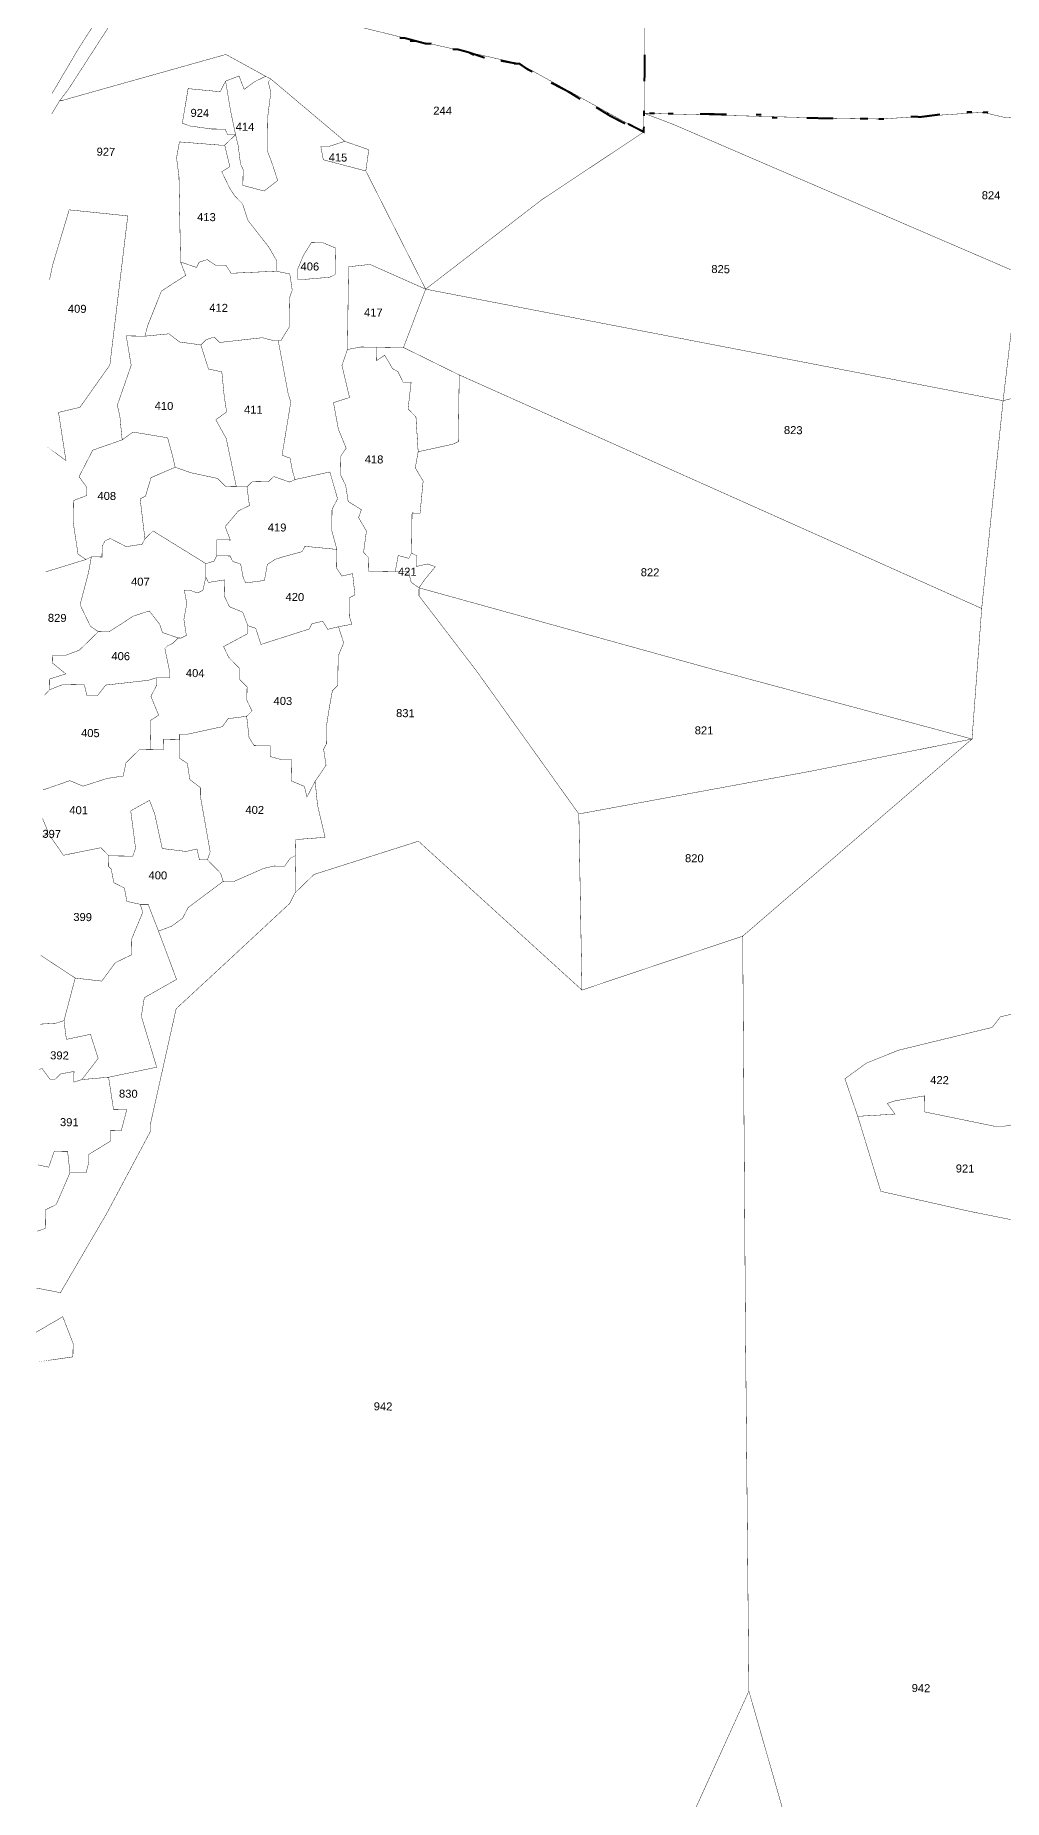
# Model space of a CAD drawing. Header units: metres. Extents: x 259278 to 277237, y 2171369 to 2185379.
# Drawn here: x 264162 to 265601, y 2175502 to 2178125 of the extents above; entities that cross this region are included whole.
import ezdxf

# ---------------------------------------------------------------- set-up
doc = ezdxf.new("R2010")
doc.units = ezdxf.units.M
doc.header["$MEASUREMENT"] = 0
for name, color, linetype in [('SURVEY NO.', 7, 'Continuous'), ('SURVEY PLOT BOUNDARY', 35, 'Continuous'), ('VILLAGE BOUNDARY', 212, 'Continuous')]:
    doc.layers.add(name, color=color, linetype=linetype)
doc.styles.add('PDF Arial', font='arial.ttf')

msp = doc.modelspace()

# ---------------------------------------------------------------- linework, layer by layer
at = {"layer": 'SURVEY PLOT BOUNDARY', "lineweight": 18, "const_width": 0.595}
for points in [[(265066.4, 2178009.6), (265066.1, 2177981.8), (265042.5, 2177994), (264881.1, 2178083.4), (264711.1, 2178121.3), (264643.9, 2178138), (264568.8, 2178158.8), (264549, 2178163), (264590.9, 2178333), (264714.8, 2178406.7), (264726.7, 2178410.5), (264988.3, 2178399.2), (265063.6, 2178398.2), (265066.2, 2178295.1), (265066.8, 2178033.4)], [(264395.1, 2178212.6), (264549, 2178163), (264568.8, 2178158.8), (264643.9, 2178138), (264711.1, 2178121.3), (264881.1, 2178083.4), (265042.5, 2177994), (265066.1, 2177981.8), (264914.1, 2177880.7), (264741.9, 2177748.1), (264653, 2177923.8), (264657.4, 2177955.4), (264621.8, 2177967.8), (264512, 2178060.4), (264504.2, 2178064.5), (264445.1, 2178097), (264202.4, 2178028.8), (264198.4, 2178028.8), (264210.5, 2178044.5), (264319.7, 2178213.6)], [(264459.4, 2177977.8), (264447.5, 2177978), (264443.7, 2177986), (264423.8, 2177986.2), (264392.2, 2177990.6), (264380.3, 2177994.7), (264388.9, 2178046.2), (264436.5, 2178041.6), (264444.6, 2178057.3), (264451.9, 2178013.6)], [(264621.8, 2177967.8), (264598, 2177960.2), (264586.1, 2177960.3), (264589.8, 2177940.4), (264653, 2177923.8), (264741.9, 2177748.1), (264659.1, 2177784.9), (264627.3, 2177781.3), (264625.7, 2177658.4), (264617.5, 2177634.7), (264628.8, 2177587), (264604.9, 2177579.4), (264612.3, 2177539.6), (264623.8, 2177511.7), (264615.8, 2177499.9), (264615.4, 2177472.2), (264623.1, 2177456.2), (264626.8, 2177432.4), (264646.4, 2177420.2), (264642.3, 2177408.4), (264653.9, 2177388.4), (264649.6, 2177356.7), (264657.4, 2177348.7), (264657.1, 2177328.9), (264696.8, 2177328.4), (264716.6, 2177328.1), (264720.4, 2177312.2), (264732.1, 2177304.1), (264732, 2177292.2), (264817.8, 2177180.1), (264969.6, 2176967.9), (264974.2, 2176706.1), (264731.2, 2176927.4), (264575.9, 2176877.9), (264547.8, 2176850.5), (264548.4, 2176898.1), (264548.5, 2176906), (264548.9, 2176929.8), (264592.5, 2176933.2), (264581.2, 2176980.9), (264577.7, 2177016.6), (264593.9, 2177040.2), (264590.3, 2177064.1), (264594.3, 2177071.9), (264594.7, 2177099.7), (264599, 2177127.4), (264603.3, 2177151.1), (264611.3, 2177159), (264611.9, 2177202.6), (264620.1, 2177222.3), (264612.4, 2177246.2), (264632.3, 2177249.9), (264628.5, 2177261.8), (264628.9, 2177289.6), (264636.9, 2177293.4), (264633.3, 2177325.2), (264617.4, 2177321.5), (264609.6, 2177333.5), (264610, 2177361.2), (264602.4, 2177389.1), (264602.8, 2177420.8), (264611, 2177436.5), (264599.6, 2177476.3), (264547.9, 2177465.1), (264544.1, 2177477.1), (264540.4, 2177496.9), (264528.5, 2177501.1), (264541.5, 2177580.2), (264537.7, 2177592.2), (264522.8, 2177671.7), (264526.8, 2177671.6), (264538.9, 2177691.3), (264539.1, 2177707.1), (264539.5, 2177734.9), (264543.6, 2177746.7), (264540, 2177770.6), (264520.2, 2177774.8), (264520.4, 2177790.6), (264508.8, 2177810.6), (264477.6, 2177850.7), (264470, 2177874.6), (264458.2, 2177886.6), (264450.5, 2177898.6), (264438.9, 2177922.6), (264450.9, 2177930.3), (264443.3, 2177962.2), (264459.4, 2177977.8), (264463.2, 2177961.9), (264466.8, 2177934.1), (264470.6, 2177926.1), (264470.5, 2177914.2), (264470.3, 2177902.3), (264501.9, 2177894), (264522, 2177909.6), (264514.3, 2177933.5), (264506.7, 2177953.4), (264506.9, 2177973.2), (264507.3, 2178005), (264511.8, 2178040.6), (264508, 2178056.5), (264512, 2178060.4)], [(264512, 2178060.4), (264508, 2178056.5), (264511.8, 2178040.6), (264507.3, 2178005), (264506.9, 2177973.2), (264506.7, 2177953.4), (264514.3, 2177933.5), (264522, 2177909.6), (264501.9, 2177894), (264470.3, 2177902.3), (264470.5, 2177914.2), (264470.6, 2177926.1), (264466.8, 2177934.1), (264463.2, 2177961.9), (264459.4, 2177977.8), (264451.9, 2178013.6), (264444.6, 2178057.3), (264464.5, 2178065), (264472.2, 2178045.1), (264488.2, 2178056.8), (264504.2, 2178064.5)], [(265622.4, 2177772.3), (265600.1, 2177582.3), (264741.9, 2177748.1), (264914.1, 2177880.7), (265066.1, 2177981.8), (265066.4, 2178009.6), (265109.8, 2177993.1)], [(265792.1, 2178020), (265843.6, 2177710), (265854.7, 2177646.4), (265600.1, 2177582.3), (265622.4, 2177772.3), (265109.8, 2177993.1), (265066.4, 2178009.6), (265363.7, 2178001.7), (265419.2, 2178001), (265570, 2178011), (265605.6, 2178002.6)], [(264443.3, 2177962.2), (264450.9, 2177930.3), (264438.9, 2177922.6), (264450.5, 2177898.6), (264458.2, 2177886.6), (264470, 2177874.6), (264477.6, 2177850.7), (264508.8, 2177810.6), (264520.4, 2177790.6), (264520.2, 2177774.8), (264452.8, 2177771.7), (264445, 2177783.7), (264429.1, 2177783.9), (264417.3, 2177792), (264405.4, 2177788.2), (264401.3, 2177780.3), (264377.7, 2177788.5), (264375.3, 2177915.5), (264371.7, 2177943.3), (264376, 2177967), (264435.4, 2177962.3)], [(264653, 2177923.8), (264589.8, 2177940.4), (264586.1, 2177960.3), (264598, 2177960.2), (264621.8, 2177967.8), (264657.4, 2177955.4)], [(264179.8, 2177513.5), (264207.3, 2177493.3), (264196.3, 2177564.9), (264228.1, 2177572.4), (264272.6, 2177635.3), (264299.2, 2177857), (264212.1, 2177866), (264187.3, 2177783.1), (264183, 2177762.3), (264187.3, 2177783.1), (264212.1, 2177866), (264299.2, 2177857), (264272.6, 2177635.3), (264228.1, 2177572.4), (264196.3, 2177564.9), (264207.3, 2177493.3)], [(264599.4, 2177765.8), (264559.7, 2177762.4), (264551.8, 2177762.5), (264552, 2177778.3), (264560.2, 2177798.1), (264572.3, 2177817.7), (264588.2, 2177817.5), (264607.9, 2177809.3), (264607.6, 2177789.5), (264607.4, 2177769.7)], [(264599.4, 2177765.8), (264607.4, 2177769.7), (264607.6, 2177789.5), (264607.9, 2177809.3), (264588.2, 2177817.5), (264572.3, 2177817.7), (264560.2, 2177798.1), (264552, 2177778.3), (264551.8, 2177762.5), (264559.7, 2177762.4)], [(264520.2, 2177774.8), (264540, 2177770.6), (264543.6, 2177746.7), (264539.5, 2177734.9), (264539.1, 2177707.1), (264538.9, 2177691.3), (264526.8, 2177671.6), (264522.8, 2177671.7), (264514.9, 2177671.8), (264499.1, 2177675.9), (264435.6, 2177668.8), (264427.7, 2177676.9), (264415.8, 2177673), (264407.8, 2177665.2), (264376.1, 2177669.6), (264360.4, 2177681.7), (264324.7, 2177678.2), (264328.8, 2177694), (264349.3, 2177745.3), (264385.3, 2177768.6), (264377.7, 2177788.5), (264401.3, 2177780.3), (264405.4, 2177788.2), (264417.3, 2177792), (264429.1, 2177783.9), (264445, 2177783.7), (264452.8, 2177771.7)], [(264741.9, 2177748.1), (264709, 2177661.3), (264669.4, 2177661.8), (264645.6, 2177662.1), (264625.7, 2177658.4), (264627.3, 2177781.3), (264659.1, 2177784.9)], [(265568.3, 2177273.4), (264791.8, 2177620.6), (264709, 2177661.3), (264741.9, 2177748.1), (265600.1, 2177582.3)], [(264407.8, 2177665.2), (264419.2, 2177629.4), (264439, 2177625.2), (264442.5, 2177589.4), (264446.1, 2177565.6), (264430.1, 2177553.9), (264445.6, 2177525.9), (264460.5, 2177454.4), (264444.7, 2177454.6), (264432.9, 2177466.6), (264393.4, 2177475.1), (264369.7, 2177483.3), (264366, 2177499.2), (264358.4, 2177527.1), (264307, 2177535.7), (264290.9, 2177524), (264287.4, 2177559.7), (264283.7, 2177575.6), (264304.3, 2177634.8), (264296.9, 2177678.6), (264324.7, 2177678.2), (264360.4, 2177681.7), (264376.1, 2177669.6)], [(264522.8, 2177671.7), (264537.7, 2177592.2), (264541.5, 2177580.2), (264528.5, 2177501.1), (264540.4, 2177496.9), (264544.1, 2177477.1), (264547.9, 2177465.1), (264539.9, 2177461.3), (264516.2, 2177469.5), (264508.2, 2177461.7), (264484.4, 2177462), (264476.4, 2177454.2), (264460.5, 2177454.4), (264445.6, 2177525.9), (264430.1, 2177553.9), (264446.1, 2177565.6), (264442.5, 2177589.4), (264439, 2177625.2), (264419.2, 2177629.4), (264407.8, 2177665.2), (264415.8, 2177673), (264427.7, 2177676.9), (264435.6, 2177668.8), (264499.1, 2177675.9), (264514.9, 2177671.8)], [(264669.4, 2177661.8), (264669.1, 2177642), (264681.1, 2177649.8), (264692.8, 2177629.8), (264700.6, 2177625.7), (264708.4, 2177609.8), (264720.3, 2177609.6), (264715.8, 2177570), (264727.5, 2177558), (264730.8, 2177506.4), (264726.5, 2177482.6), (264738.2, 2177462.6), (264733.6, 2177415.1), (264721.7, 2177415.3), (264720.9, 2177355.8), (264716.9, 2177347.9), (264701.1, 2177352.1), (264696.8, 2177328.4), (264657.1, 2177328.9), (264657.4, 2177348.7), (264649.6, 2177356.7), (264653.9, 2177388.4), (264642.3, 2177408.4), (264646.4, 2177420.2), (264626.8, 2177432.4), (264623.1, 2177456.2), (264615.4, 2177472.2), (264615.8, 2177499.9), (264623.8, 2177511.7), (264612.3, 2177539.6), (264604.9, 2177579.4), (264628.8, 2177587), (264617.5, 2177634.7), (264625.7, 2177658.4), (264645.6, 2177662.1)], [(264791.8, 2177620.6), (264790.5, 2177521.4), (264782.5, 2177517.6), (264730.8, 2177506.4), (264727.5, 2177558), (264715.8, 2177570), (264720.3, 2177609.6), (264708.4, 2177609.8), (264700.6, 2177625.7), (264692.8, 2177629.8), (264681.1, 2177649.8), (264669.1, 2177642), (264669.4, 2177661.8), (264709, 2177661.3)], [(265553.9, 2177079.3), (265166.7, 2177183.5), (264732.1, 2177304.1), (264740.2, 2177315.9), (264756.3, 2177335.5), (264744.5, 2177339.6), (264728.6, 2177335.9), (264728.8, 2177351.7), (264720.9, 2177355.8), (264721.7, 2177415.3), (264733.6, 2177415.1), (264738.2, 2177462.6), (264726.5, 2177482.6), (264730.8, 2177506.4), (264782.5, 2177517.6), (264790.5, 2177521.4), (264791.8, 2177620.6), (265568.3, 2177273.4)], [(264369.7, 2177483.3), (264333.8, 2177467.9), (264325.5, 2177440.3), (264317.6, 2177436.4), (264324.7, 2177376.8), (264320.6, 2177368.9), (264296.8, 2177365.3), (264273.2, 2177377.5), (264265.2, 2177373.6), (264261.1, 2177365.8), (264260.9, 2177349.9), (264245.1, 2177350.1), (264237.1, 2177346.2), (264225.3, 2177354.3), (264218, 2177402), (264218.4, 2177433.7), (264238.3, 2177441.4), (264238.5, 2177453.3), (264226.8, 2177469.3), (264247.1, 2177508.7), (264290.9, 2177524), (264307, 2177535.7), (264358.4, 2177527.1), (264366, 2177499.2)], [(264476.4, 2177454.2), (264480, 2177426.4), (264464, 2177418.6), (264443.9, 2177395.1), (264451.6, 2177375.2), (264431.7, 2177375.4), (264431.4, 2177351.6), (264427.4, 2177343.8), (264415.4, 2177340), (264336.8, 2177388.6), (264324.7, 2177376.8), (264317.6, 2177436.4), (264325.5, 2177440.3), (264333.8, 2177467.9), (264369.7, 2177483.3), (264393.4, 2177475.1), (264432.9, 2177466.6), (264444.7, 2177454.6), (264460.5, 2177454.4)], [(264431.4, 2177351.6), (264431.7, 2177375.4), (264451.6, 2177375.2), (264443.9, 2177395.1), (264464, 2177418.6), (264480, 2177426.4), (264476.4, 2177454.2), (264484.4, 2177462), (264508.2, 2177461.7), (264516.2, 2177469.5), (264539.9, 2177461.3), (264547.9, 2177465.1), (264599.6, 2177476.3), (264611, 2177436.5), (264602.8, 2177420.8), (264602.4, 2177389.1), (264610, 2177361.2), (264562.5, 2177365.8), (264558.4, 2177357.9), (264530.5, 2177350.3), (264518.6, 2177346.5), (264506.6, 2177338.8), (264502.3, 2177315), (264474.5, 2177311.4), (264470.7, 2177319.4), (264467, 2177339.3), (264455.1, 2177343.4), (264451.3, 2177351.4)], [(264415.4, 2177340), (264415.2, 2177320.1), (264410.9, 2177300.4), (264403, 2177296.5), (264391.1, 2177300.6), (264383.2, 2177300.7), (264386.9, 2177280.8), (264382.6, 2177257.1), (264386.3, 2177233.3), (264378.3, 2177229.4), (264374.3, 2177229.5), (264350.7, 2177237.7), (264346.8, 2177249.6), (264331.2, 2177269.7), (264307.4, 2177262), (264271.4, 2177238.7), (264255.5, 2177238.9), (264243.7, 2177247), (264228.3, 2177278.9), (264240.8, 2177326.4), (264245.1, 2177350.1), (264260.9, 2177349.9), (264261.1, 2177365.8), (264265.2, 2177373.6), (264273.2, 2177377.5), (264296.8, 2177365.3), (264320.6, 2177368.9), (264324.7, 2177376.8), (264336.8, 2177388.6)], [(264610, 2177361.2), (264609.6, 2177333.5), (264617.4, 2177321.5), (264633.3, 2177325.2), (264636.9, 2177293.4), (264628.9, 2177289.6), (264628.5, 2177261.8), (264632.3, 2177249.9), (264612.4, 2177246.2), (264596.5, 2177242.4), (264588.8, 2177254.4), (264572.9, 2177250.7), (264568.8, 2177242.8), (264544.9, 2177235.2), (264497.1, 2177219.9), (264489.5, 2177243.8), (264477.7, 2177247.9), (264470, 2177267.9), (264450.3, 2177276), (264442.6, 2177292), (264442.9, 2177315.8), (264419, 2177312.1), (264415.2, 2177320.1), (264415.4, 2177340), (264427.4, 2177343.8), (264431.4, 2177351.6), (264451.3, 2177351.4), (264455.1, 2177343.4), (264467, 2177339.3), (264470.7, 2177319.4), (264474.5, 2177311.4), (264502.3, 2177315), (264506.6, 2177338.8), (264518.6, 2177346.5), (264530.5, 2177350.3), (264558.4, 2177357.9), (264562.5, 2177365.8)], [(264696.8, 2177328.4), (264701.1, 2177352.1), (264716.9, 2177347.9), (264720.9, 2177355.8), (264728.8, 2177351.7), (264728.6, 2177335.9), (264744.5, 2177339.6), (264756.3, 2177335.5), (264740.2, 2177315.9), (264732.1, 2177304.1), (264720.4, 2177312.2), (264716.6, 2177328.1)], [(264475.9, 2177113.1), (264448.1, 2177109.5), (264440, 2177097.7), (264388.3, 2177086.5), (264376.4, 2177086.7), (264376.3, 2177078.7), (264352.6, 2177079), (264352.4, 2177063.2), (264332.5, 2177063.4), (264333.1, 2177107.1), (264345.1, 2177114.8), (264333.6, 2177142.7), (264341.7, 2177158.5), (264341.9, 2177170.4), (264361.7, 2177170.1), (264361.8, 2177178.1), (264354.3, 2177213.9), (264358.3, 2177217.8), (264366.3, 2177221.6), (264374.3, 2177229.5), (264378.3, 2177229.4), (264386.3, 2177233.3), (264382.6, 2177257.1), (264386.9, 2177280.8), (264383.2, 2177300.7), (264391.1, 2177300.6), (264403, 2177296.5), (264410.9, 2177300.4), (264415.2, 2177320.1), (264419, 2177312.1), (264442.9, 2177315.8), (264442.6, 2177292), (264450.3, 2177276), (264470, 2177267.9), (264477.7, 2177247.9), (264477.5, 2177236), (264441.6, 2177216.7), (264449.3, 2177200.7), (264464.9, 2177184.7), (264464.7, 2177168.8), (264476.5, 2177156.7), (264476.2, 2177136.9), (264483.9, 2177121)], [(265553.9, 2177079.3), (265311.4, 2177030.9), (264969.6, 2176967.9), (264817.8, 2177180.1), (264732, 2177292.2), (264732.1, 2177304.1), (265166.7, 2177183.5)], [(264374.3, 2177229.5), (264366.3, 2177221.6), (264358.3, 2177217.8), (264354.3, 2177213.9), (264361.8, 2177178.1), (264361.7, 2177170.1), (264341.9, 2177170.4), (264329.9, 2177166.6), (264266.4, 2177159.5), (264254.3, 2177143.8), (264238.4, 2177144), (264234.7, 2177159.9), (264203, 2177160.3), (264183, 2177152.6), (264183.2, 2177168.5), (264207.1, 2177176.1), (264187.5, 2177192.2), (264187.7, 2177204.1), (264207.5, 2177203.9), (264227.4, 2177211.5), (264243.5, 2177227.2), (264255.5, 2177238.9), (264271.4, 2177238.7), (264307.4, 2177262), (264331.2, 2177269.7), (264346.8, 2177249.6), (264350.7, 2177237.7)], [(264612.4, 2177246.2), (264620.1, 2177222.3), (264611.9, 2177202.6), (264611.3, 2177159), (264603.3, 2177151.1), (264599, 2177127.4), (264594.7, 2177099.7), (264594.3, 2177071.9), (264590.3, 2177064.1), (264593.9, 2177040.2), (264577.7, 2177016.6), (264565.5, 2176993), (264561.8, 2177008.9), (264542.1, 2177017.1), (264542.5, 2177048.8), (264526.6, 2177049), (264510.8, 2177053.2), (264511, 2177069.1), (264487.2, 2177069.4), (264479.5, 2177081.4), (264475.9, 2177113.1), (264483.9, 2177121), (264476.2, 2177136.9), (264476.5, 2177156.7), (264464.7, 2177168.8), (264464.9, 2177184.7), (264449.3, 2177200.7), (264441.6, 2177216.7), (264477.5, 2177236), (264477.7, 2177247.9), (264489.5, 2177243.8), (264497.1, 2177219.9), (264544.9, 2177235.2), (264568.8, 2177242.8), (264572.9, 2177250.7), (264588.8, 2177254.4), (264596.5, 2177242.4)], [(264441, 2176867.7), (264437.2, 2176879.7), (264417.6, 2176899.8), (264421.7, 2176911.6), (264407, 2176995.1), (264407.1, 2177007), (264391.4, 2177019.1), (264387.8, 2177042.9), (264376, 2177051), (264376.3, 2177078.7), (264376.4, 2177086.7), (264388.3, 2177086.5), (264440, 2177097.7), (264448.1, 2177109.5), (264475.9, 2177113.1), (264479.5, 2177081.4), (264487.2, 2177069.4), (264511, 2177069.1), (264510.8, 2177053.2), (264526.6, 2177049), (264542.5, 2177048.8), (264542.1, 2177017.1), (264561.8, 2177008.9), (264565.5, 2176993), (264577.7, 2177016.6), (264581.2, 2176980.9), (264592.5, 2176933.2), (264548.9, 2176929.8), (264548.5, 2176906), (264540.6, 2176902.1), (264532.5, 2176890.3), (264516.6, 2176890.5), (264500.7, 2176886.8), (264456.9, 2176867.5)], [(265213.1, 2176786.3), (264974.2, 2176706.1), (264969.6, 2176967.9), (265311.4, 2177030.9), (265553.9, 2177079.3)], [(264417.6, 2176899.8), (264437.2, 2176879.7), (264441, 2176867.7), (264388.9, 2176828.7), (264380.8, 2176813), (264364.8, 2176801.3), (264344.9, 2176793.6), (264329.5, 2176833.5), (264317.6, 2176833.6), (264297.9, 2176837.9), (264294.2, 2176857.7), (264278.4, 2176865.9), (264274.7, 2176885.8), (264270.8, 2176889.8), (264271, 2176905.6), (264306.7, 2176905.2), (264310.8, 2176917), (264303.6, 2176972.6), (264331.5, 2176988.1), (264339.2, 2176968.2), (264350.4, 2176916.5), (264386.1, 2176912.1), (264402, 2176915.8), (264405.7, 2176899.9)], [(264344.9, 2176793.6), (264371.7, 2176721.9), (264323.8, 2176694.8), (264319.4, 2176667.1), (264342.2, 2176591.4), (264270.7, 2176576.5), (264231, 2176573), (264255.2, 2176604.5), (264243.8, 2176640.3), (264208, 2176632.8), (264204.4, 2176660.6), (264221.1, 2176723.9), (264260.6, 2176719.4), (264280.8, 2176746.9), (264296.8, 2176754.6), (264304.8, 2176758.5), (264305.1, 2176782.3), (264321.5, 2176821.7), (264317.6, 2176833.6), (264329.5, 2176833.5)], [(265661.5, 2176510.8), (265641.6, 2176507.1), (265641.7, 2176511.1), (265601.9, 2176503.7), (265586.1, 2176503.9), (265483.3, 2176525), (265483.6, 2176548.8), (265439.9, 2176541.5), (265427.9, 2176537.6), (265439.6, 2176521.6), (265384.1, 2176518.4), (265365, 2176574.2), (265397, 2176597.5), (265444.8, 2176616.7), (265584, 2176650.6), (265596.1, 2176666.3), (265627.9, 2176673.8), (265635.6, 2176653.9), (265642.7, 2176586.4), (265658.5, 2176582.2), (265662, 2176546.5)], [(264162.1, 2176152.8), (264217.7, 2176160.8), (264218, 2176180.6), (264202.6, 2176220.5), (264162.7, 2176197.2), (264202.6, 2176220.5), (264218, 2176180.6), (264217.7, 2176160.8)]]:
    msp.add_lwpolyline(points, close=True, dxfattribs=at)
for points in [[(264319.7, 2178213.6), (264210.5, 2178044.5), (264198.4, 2178028.8), (264186.2, 2178008.5), (264198.4, 2178028.8), (264202.4, 2178028.8), (264445.1, 2178097), (264504.2, 2178064.5), (264488.2, 2178056.8), (264472.2, 2178045.1), (264464.5, 2178065), (264444.6, 2178057.3), (264436.5, 2178041.6), (264388.9, 2178046.2), (264380.3, 2177994.7), (264392.2, 2177990.6), (264423.8, 2177986.2), (264443.7, 2177986), (264447.5, 2177978), (264459.4, 2177977.8), (264443.3, 2177962.2), (264435.4, 2177962.3), (264376, 2177967), (264371.7, 2177943.3), (264375.3, 2177915.5), (264377.7, 2177788.5), (264385.3, 2177768.6), (264349.3, 2177745.3), (264328.8, 2177694), (264324.7, 2177678.2), (264296.9, 2177678.6), (264304.3, 2177634.8), (264283.7, 2177575.6), (264287.4, 2177559.7), (264290.9, 2177524), (264247.1, 2177508.7), (264226.8, 2177469.3), (264238.5, 2177453.3), (264238.3, 2177441.4), (264218.4, 2177433.7), (264218, 2177402), (264225.3, 2177354.3), (264237.1, 2177346.2), (264177.4, 2177327.8), (264237.1, 2177346.2), (264245.1, 2177350.1), (264240.8, 2177326.4), (264228.3, 2177278.9), (264243.7, 2177247), (264255.5, 2177238.9), (264243.5, 2177227.2), (264227.4, 2177211.5), (264207.5, 2177203.9), (264187.7, 2177204.1), (264187.5, 2177192.2), (264207.1, 2177176.1), (264183.2, 2177168.5), (264183, 2177152.6), (264175, 2177144), (264183, 2177152.6), (264203, 2177160.3), (264234.7, 2177159.9), (264238.4, 2177144), (264254.3, 2177143.8), (264266.4, 2177159.5), (264329.9, 2177166.6), (264341.9, 2177170.4), (264341.7, 2177158.5), (264333.6, 2177142.7), (264345.1, 2177114.8), (264333.1, 2177107.1), (264332.5, 2177063.4), (264316.7, 2177063.7), (264296.6, 2177044.1), (264292.4, 2177024.3), (264268.5, 2177020.7), (264232.7, 2177009.2), (264213, 2177017.4), (264173.2, 2177003.5), (264213, 2177017.4), (264232.7, 2177009.2), (264268.5, 2177020.7), (264292.4, 2177024.3), (264296.6, 2177044.1), (264316.7, 2177063.7), (264352.4, 2177063.2), (264352.6, 2177079), (264376.3, 2177078.7), (264376, 2177051), (264387.8, 2177042.9), (264391.4, 2177019.1), (264407.1, 2177007), (264407, 2176995.1), (264421.7, 2176911.6), (264417.6, 2176899.8), (264405.7, 2176899.9), (264402, 2176915.8), (264386.1, 2176912.1), (264350.4, 2176916.5), (264339.2, 2176968.2), (264331.5, 2176988.1), (264303.6, 2176972.6), (264310.8, 2176917), (264306.7, 2176905.2), (264271, 2176905.6), (264259.3, 2176917.7), (264203.6, 2176906.5), (264184.2, 2176934.5), (264180.2, 2176938.5), (264180.3, 2176942.5), (264172.6, 2176961.1), (264180.3, 2176942.5), (264180.2, 2176938.5), (264172.2, 2176933.3), (264180.2, 2176938.5), (264184.2, 2176934.5), (264203.6, 2176906.5), (264259.3, 2176917.7), (264271, 2176905.6), (264270.8, 2176889.8), (264274.7, 2176885.8), (264278.4, 2176865.9), (264294.2, 2176857.7), (264297.9, 2176837.9), (264317.6, 2176833.6), (264321.5, 2176821.7), (264305.1, 2176782.3), (264304.8, 2176758.5), (264280.8, 2176746.9), (264260.6, 2176719.4), (264221.1, 2176723.9), (264170, 2176757.7), (264221.1, 2176723.9), (264204.4, 2176660.6), (264192.4, 2176656.8), (264168.6, 2176655.4), (264192.4, 2176656.8), (264204.4, 2176660.6), (264208, 2176632.8), (264243.8, 2176640.3), (264255.2, 2176604.5), (264231, 2176573), (264219, 2176569.2), (264219.3, 2176585.1), (264199.4, 2176581.4), (264191.3, 2176573.6), (264183.4, 2176573.7), (264171.7, 2176589.7), (264167.7, 2176587.8), (264171.7, 2176589.7), (264183.4, 2176573.7), (264191.3, 2176573.6), (264199.4, 2176581.4), (264219.3, 2176585.1), (264219, 2176569.2), (264231, 2176573), (264270.7, 2176576.5), (264278, 2176528.8), (264297.8, 2176528.6), (264289.5, 2176496.9), (264273.6, 2176497.1), (264273.4, 2176481.3), (264241.4, 2176461.9), (264241.3, 2176450), (264237.1, 2176434.2), (264213.3, 2176434.5), (264209.8, 2176466.3), (264190, 2176466.5), (264181.7, 2176442.8), (264165.9, 2176446.2), (264181.7, 2176442.8), (264190, 2176466.5), (264209.8, 2176466.3), (264213.3, 2176434.5), (264192.9, 2176387.2), (264176.9, 2176379.4), (264176.6, 2176351.7), (264164.6, 2176347.6), (264176.6, 2176351.7), (264176.9, 2176379.4), (264192.9, 2176387.2), (264213.3, 2176434.5), (264237.1, 2176434.2), (264241.3, 2176450), (264241.4, 2176461.9), (264273.4, 2176481.3), (264273.6, 2176497.1), (264289.5, 2176496.9), (264297.8, 2176528.6), (264278, 2176528.8), (264270.7, 2176576.5), (264342.2, 2176591.4), (264319.4, 2176667.1), (264323.8, 2176694.8), (264371.7, 2176721.9), (264344.9, 2176793.6), (264364.8, 2176801.3), (264380.8, 2176813), (264388.9, 2176828.7), (264441, 2176867.7), (264456.9, 2176867.5), (264500.7, 2176886.8), (264516.6, 2176890.5), (264532.5, 2176890.3), (264540.6, 2176902.1), (264548.5, 2176906), (264547.8, 2176850.5), (264539.7, 2176834.7), (264451.4, 2176752.6), (264371.1, 2176678.3), (264333.2, 2176508.3), (264333.1, 2176496.4), (264268.1, 2176374.3), (264199.1, 2176256.2), (264163.5, 2176263.1), (264199.1, 2176256.2), (264268.1, 2176374.3), (264333.1, 2176496.4), (264333.2, 2176508.3), (264371.1, 2176678.3), (264451.4, 2176752.6), (264539.7, 2176834.7), (264547.8, 2176850.5), (264575.9, 2176877.9), (264731.2, 2176927.4), (264974.2, 2176706.1), (265213.1, 2176786.3), (265217.3, 2176195.4), (265222.3, 2175663.9), (265120.2, 2175439.2)], [(264296, 2178213.9), (264227.2, 2178107.7), (264186.6, 2178038.9), (264227.2, 2178107.7), (264296, 2178213.9)], [(265419.5, 2174975.4), (265222.3, 2175663.9), (265217.3, 2176195.4), (265213.1, 2176786.3), (265553.9, 2177079.3), (265568.3, 2177273.4), (265600.1, 2177582.3), (265854.7, 2177646.4)], [(265627.9, 2176673.8), (265596.1, 2176666.3), (265584, 2176650.6), (265444.8, 2176616.7), (265397, 2176597.5), (265365, 2176574.2), (265384.1, 2176518.4), (265418.3, 2176406.9), (265548.7, 2176377.5), (265675.3, 2176352)], [(265675.3, 2176352), (265548.7, 2176377.5), (265418.3, 2176406.9), (265384.1, 2176518.4), (265439.6, 2176521.6), (265427.9, 2176537.6), (265439.9, 2176541.5), (265483.6, 2176548.8), (265483.3, 2176525), (265586.1, 2176503.9), (265601.9, 2176503.7)], [(265120.2, 2175439.2), (265222.3, 2175663.9), (265419.5, 2174975.4)]]:
    msp.add_lwpolyline(points, dxfattribs=at)
at = {"layer": 'VILLAGE BOUNDARY', "const_width": 2.97}
for points in [[(264726.9, 2178117.1), (264711.1, 2178121.3), (264703.1, 2178121.4)], [(264718.9, 2178117.2), (264726.9, 2178117.1), (264742.7, 2178112.9), (264750.6, 2178112.8)], [(264782.2, 2178104.5), (264790.1, 2178104.4), (264805.9, 2178100.2), (264829.6, 2178092)], [(264813.8, 2178096.1), (264805.9, 2178100.2)], [(264853.4, 2178087.7), (264877.1, 2178083.4), (264881.1, 2178083.4), (264892.8, 2178075.3), (264900.7, 2178071.2)], [(264873.1, 2178083.5), (264881.1, 2178083.4)], [(265067.6, 2178096.8), (265067.4, 2178080.9), (265067.1, 2178057.2)], [(264928.3, 2178055), (264936.1, 2178050.9), (264951.9, 2178042.8), (264971.6, 2178030.6)], [(264959.8, 2178038.7), (264951.9, 2178042.8)], [(265014.9, 2178006.3), (264995.2, 2178018.4)], [(265010.9, 2178010.3), (265014.9, 2178006.3), (265030.6, 2177998.1), (265038.5, 2177994.1)], [(265066.5, 2178013.5), (265066.4, 2178009.6), (265066.4, 2178005.6)], [(265074.4, 2178009.5), (265082.3, 2178009.4)], [(265102.1, 2178009.1), (265110.1, 2178009)], [(265149.7, 2178008.5), (265165.6, 2178008.3), (265189.3, 2178008)], [(265232.9, 2178007.4), (265240.9, 2178007.3)], [(265256.7, 2178003.1), (265264.6, 2178003)], [(265308.2, 2178002.5), (265324.1, 2178002.3), (265347.9, 2178001.9)], [(265387.5, 2178001.4), (265399.4, 2178001.3)], [(265415.2, 2178001.1), (265419.2, 2178001), (265423.2, 2178001)], [(265462.9, 2178004.4), (265478.7, 2178004.2), (265506.5, 2178007.8)], [(265546.2, 2178011.3), (265554.1, 2178011.2)], [(265570, 2178011), (265577.9, 2178010.8)], [(265042.5, 2177994), (265066.1, 2177981.8), (265066.2, 2177989.8)]]:
    msp.add_lwpolyline(points, dxfattribs=at)

# ---------------------------------------------------------------- texts
at = {"layer": 'SURVEY NO.', "char_height": 11.89, "attachment_point": 7, "rotation": 359.2544, "style": 'PDF Arial'}
for s, insert in [('924', (264392.4, 2178004.1)), ('244', (264753.2, 2178007.6)), ('414', (264459.5, 2177983.7)), ('927', (264252.8, 2177946.4)), ('415', (264597.7, 2177937.9)), ('824', (265568.3, 2177881.7)), ('413', (264402.2, 2177849.3)), ('406', (264555.9, 2177775.9)), ('825', (265166.4, 2177771.9)), ('409', (264210.1, 2177713)), ('412', (264420.3, 2177714.6)), ('417', (264650.2, 2177707.6)), ('410', (264339.1, 2177568.6)), ('411', (264471.9, 2177563.2)), ('823', (265274.3, 2177532.6)), ('418', (264651.3, 2177489.1)), ('408', (264254.1, 2177434.8)), ('419', (264507.2, 2177387.9)), ('407', (264304, 2177307.3)), ('421', (264700.7, 2177322.3)), ('822', (265061.5, 2177321.2)), ('420', (264533.6, 2177284.5)), ('829', (264180.4, 2177253.4)), ('406', (264274.8, 2177196.6)), ('404', (264385.5, 2177171.4)), ('403', (264515.8, 2177130)), ('831', (264697.9, 2177111.8)), ('405', (264229.7, 2177082.2)), ('821', (265141.7, 2177086.2)), ('401', (264212.3, 2176967.5)), ('402', (264474, 2176968)), ('397', (264172.2, 2176932.3)), ('820', (265127.3, 2176896.1)), ('400', (264330, 2176870.7)), ('399', (264218.2, 2176808.7)), ('392', (264183.8, 2176603)), ('830', (264286.1, 2176546.1)), ('422', (265491.7, 2176566.5)), ('391', (264198.4, 2176503.7)), ('921', (265529.7, 2176434.8)), ('942', (264664.7, 2176081.2)), ('942', (265464.1, 2175662.4))]:
    msp.add_mtext(s, dxfattribs=dict(at, insert=insert))

doc.saveas('drawing.dxf')
